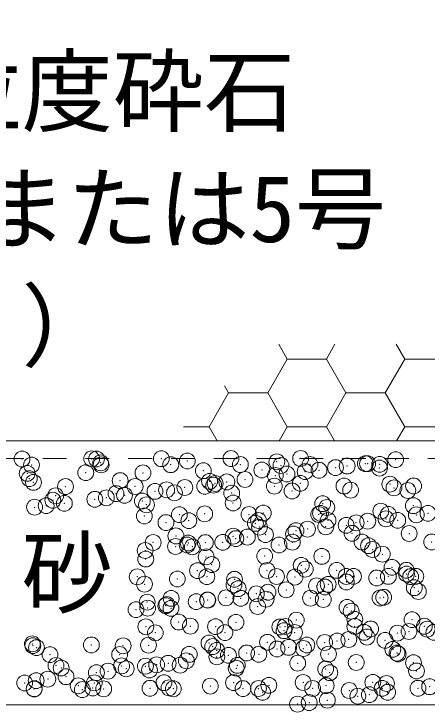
# Model space of a CAD drawing. Units: millimetres at full size; details may follow other scales. Extents: x 40781 to 122968, y -21714 to -2620.
# Drawn here: x 75520.9 to 75755.5, y -18802.8 to -18406.2 of the extents above; entities that cross this region are included whole.
import ezdxf
from ezdxf.enums import TextEntityAlignment as Align

# ---------------------------------------------------------------- set-up
doc = ezdxf.new("R2010")
doc.units = ezdxf.units.MM
doc.header["$LTSCALE"] = 18
doc.header["$PDMODE"] = 32
doc.header["$PDSIZE"] = 9
doc.linetypes.add('USER2', pattern=[1.35, 0.75, -0.6])
doc.layers.add('0_2', color=7, linetype='Continuous', lineweight=9)
doc.layers.add('ハッチング', color=7, linetype='Continuous', lineweight=5)
doc.styles.add('ＭＳ ゴシック', font='')
doc.styles.get('ＭＳ ゴシック').set_extended_font_data('MS Gothic')

msp = doc.modelspace()

# ---------------------------------------------------------------- linework, layer by layer
at = {"layer": 'ハッチング'}
for p, q in [((75676.12, -18602.32), (75671.26, -18593.89)), ((75698.35, -18602.32), (75703.21, -18593.89)), ((75742.8, -18602.32), (75737.94, -18593.89)), ((75665.01, -18621.56), (75676.12, -18602.32)), ((75676.12, -18602.32), (75698.35, -18602.32)), ((75709.46, -18621.56), (75698.35, -18602.32)), ((75731.69, -18621.56), (75742.8, -18602.32)), ((75742.8, -18602.32), (75765.02, -18602.32)), ((75642.79, -18621.56), (75640.47, -18617.56)), ((75631.67, -18640.81), (75642.79, -18621.56)), ((75642.79, -18621.56), (75665.01, -18621.56)), ((75676.12, -18640.81), (75665.01, -18621.56)), ((75698.35, -18640.81), (75709.46, -18621.56)), ((75709.46, -18621.56), (75731.69, -18621.56)), ((75742.8, -18640.81), (75731.69, -18621.56)), ((75617.22, -18640.81), (75631.68, -18640.81)), ((75636.26, -18648.76), (75631.67, -18640.81)), ((75671.54, -18648.76), (75676.12, -18640.81)), ((75676.12, -18640.81), (75698.35, -18640.81)), ((75702.94, -18648.76), (75698.35, -18640.81)), ((75738.21, -18648.76), (75742.8, -18640.81)), ((75742.8, -18640.81), (75765.02, -18640.81))]:
    msp.add_line(p, q, dxfattribs=at)
at = {"layer": 'ハッチング', "linetype": 'USER2', "lineweight": 9}
msp.add_lwpolyline([(75921.1, -16478.76), (76231.1, -16478.76), (76231.1, -18658.76), (74871.1, -18658.76), (74871.1, -16478.76), (75181.1, -16478.76)], dxfattribs=at)
at = {"layer": 'ハッチング', "lineweight": 20}
msp.add_lwpolyline([(75181.1, -16488.76), (74881.1, -16488.76), (74881.1, -18648.76), (76221.1, -18648.76), (76221.1, -16488.76), (75921.1, -16488.76)], dxfattribs=at)
msp.add_lwpolyline([(74881.1, -18798.76), (76221.1, -18798.76), (76221.1, -18648.76), (74881.1, -18648.76)], close=True, dxfattribs=at)
at = {"layer": 'ハッチング'}
for p in [(75525.47, -18659.07), (75565.02, -18659), (75567.77, -18659.1), (75604.57, -18658.92), (75619.34, -18660.22), (75644.12, -18658.85), (75670.15, -18660.66), (75683.67, -18658.78), (75737.68, -18659.48), (75530.83, -18662.48), (75570.11, -18661.25), (75570.38, -18662.41), (75609.92, -18662.34), (75649.47, -18662.26), (75672.5, -18662.8), (75689.02, -18662.19), (75703.5, -18663.98), (75710.11, -18663.11), (75720.43, -18661.75), (75721.72, -18661.78), (75728.46, -18664.25), (75728.57, -18662.12), (75528.39, -18667.26), (75561.64, -18666.84), (75594.12, -18666.99), (75628.42, -18665.76), (75661.67, -18665.33), (75669.31, -18668.48), (75675.92, -18667.61), (75686.25, -18666.25), (75694.16, -18665.49), (75529.59, -18670.25), (75531.93, -18672.39), (75581.16, -18671.37), (75631.98, -18671.81), (75641.74, -18672.11), (75652.06, -18670.75), (75550.11, -18674.76), (75589.66, -18674.69), (75607.55, -18676.61), (75617.88, -18675.25), (75629.2, -18674.62), (75634.32, -18673.95), (75635.13, -18672.98), (75668.75, -18674.55), (75683.54, -18672.93), (75708.3, -18674.47), (75734.36, -18673.37), (75736.7, -18675.51), (75747.85, -18674.4), (75544.51, -18679.98), (75578.81, -18678.74), (75583.69, -18679.75), (75600.94, -18677.48), (75612.05, -18678.32), (75644.54, -18678.48), (75678.84, -18677.24), (75712.08, -18676.82), (75744.57, -18676.97), (75542.98, -18682.52), (75549.51, -18684.26), (75566.76, -18681.98), (75573.37, -18681.11), (75593.8, -18682.95), (75645.37, -18684.08), (75696.19, -18684.51), (75532.57, -18686.48), (75539.18, -18685.61), (75596.14, -18685.1), (75698.53, -18686.66), (75747.75, -18685.64), (75594.92, -18691.46), (75614.83, -18690.73), (75629.22, -18690.23), (75654.38, -18690.65), (75662.47, -18689.8), (75693.93, -18690.58), (75694.96, -18689.96), (75729.26, -18688.72), (75733.48, -18690.51), (75749.39, -18690.82), (75756, -18689.95), (75607.19, -18695.22), (75620.18, -18694.14), (75658.01, -18695.66), (75659.73, -18694.07), (75699.28, -18693.99), (75715.21, -18695.32), (75721.82, -18694.45), (75732.14, -18693.09), (75738.83, -18693.92), (75660.35, -18697.8), (75681.02, -18699.82), (75687.63, -18698.95), (75697.96, -18697.59), (75709.57, -18696.78), (75612.85, -18702.79), (75645.34, -18702.95), (75646.84, -18704.32), (75653.45, -18703.45), (75663.77, -18702.09), (75679.64, -18701.71), (75712.88, -18701.29), (75745.37, -18701.44), (75599.91, -18706.49), (75619.26, -18707.95), (75619.83, -18706.81), (75629.59, -18706.59), (75639.46, -18706.42), (75671.4, -18707.93), (75679.01, -18706.35), (75718.56, -18706.28), (75722.22, -18708.36), (75758.11, -18706.2), (75595.4, -18711.1), (75612.65, -18708.82), (75622.17, -18708.95), (75724.56, -18710.51), (75595.72, -18715.93), (75630.02, -18714.7), (75663.27, -18714.27), (75695.76, -18714.43), (75730.06, -18713.19), (75633.22, -18719.07), (75684.04, -18719.51), (75625.08, -18722.53), (75664.63, -18722.46), (75686.38, -18721.66), (75704.18, -18722.38), (75735.61, -18720.63), (75743.73, -18722.31), (75590.89, -18726.01), (75613.65, -18727.26), (75630.44, -18725.94), (75646.14, -18727.42), (75669.99, -18725.87), (75680.44, -18726.18), (75709.54, -18725.8), (75713.68, -18725.76), (75726.92, -18726.66), (75733.53, -18725.79), (75743.85, -18724.43), (75746.17, -18725.91), (75749.09, -18725.72), (75595.04, -18730.22), (75645.86, -18730.66), (75692.73, -18731.16), (75697.43, -18731.78), (75699.34, -18730.29), (75709.67, -18728.93), (75648.2, -18732.8), (75658.55, -18735.66), (75665.16, -18734.79), (75675.48, -18733.43), (75748.25, -18732.22), (75750.59, -18734.36), (75610.17, -18738.29), (75630.82, -18739.17), (75630.97, -18739.29), (75641.3, -18737.94), (75649.72, -18738.22), (75664.07, -18738.74), (75689.27, -18738.15), (75696.56, -18738.9), (75728.82, -18738.08), (75730.86, -18737.66), (75596.52, -18740.4), (75596.79, -18743.8), (75607.11, -18742.44), (75607.68, -18741.8), (75610.02, -18743.95), (75624.36, -18740.16), (75659.25, -18742.93), (75710.07, -18743.36), (75590.18, -18744.67), (75712.41, -18745.51), (75614.45, -18751.73), (75646.94, -18751.89), (75681.24, -18750.65), (75714.48, -18750.23), (75746.97, -18750.38), (75595.79, -18754.4), (75621.07, -18754.07), (75635.34, -18754.33), (75671.89, -18754.51), (75674.89, -18754.26), (75714.44, -18754.19), (75723.46, -18755.63), (75753.99, -18754.11), (75755.56, -18755.77), (75601.15, -18757.81), (75640.7, -18757.74), (75674.23, -18756.65), (75680.25, -18757.67), (75719.79, -18757.6), (75738.63, -18758), (75745.24, -18757.13), (75759.34, -18757.53), (75631.62, -18763.64), (75664.87, -18763.21), (75697.36, -18763.37), (75704.44, -18762.5), (75711.05, -18761.63), (75721.38, -18760.27), (75731.66, -18762.13), (75531.33, -18764.1), (75531.59, -18765.14), (75533.67, -18766.24), (75564.84, -18764.72), (75582.89, -18765.22), (75597.32, -18764.87), (75633.71, -18765.66), (75636.05, -18767.8), (75670.26, -18767), (75676.87, -18766.13), (75685.28, -18766.78), (75687.19, -18764.78), (75736.1, -18767.22), (75541.33, -18770.24), (75580.88, -18770.17), (75620.43, -18770.1), (75636.07, -18771.51), (75642.68, -18770.64), (75653.01, -18769.28), (75659.98, -18770.02), (75699.52, -18769.95), (75738.44, -18769.36), (75739.07, -18769.88), (75608.49, -18775.14), (75618.82, -18773.78), (75682.04, -18775.12), (75715.28, -18774.7), (75747.77, -18774.85), (75544.72, -18776.37), (75547.71, -18777.86), (75574.31, -18779.64), (75582.01, -18776.63), (75584.63, -18778.28), (75595.53, -18776.8), (75597.88, -18778.95), (75601.88, -18776.01), (75615.25, -18776.2), (75647.1, -18777.93), (75647.74, -18776.36), (75697.92, -18778.36), (75749.49, -18779.49), (75550.45, -18782.78), (75567.7, -18780.51), (75700.26, -18780.51), (75526.95, -18786.35), (75533.51, -18785.01), (75540.12, -18784.14), (75566.5, -18786.28), (75606.05, -18786.2), (75645.6, -18786.13), (75665.67, -18787.69), (75685.15, -18786.06), (75724.7, -18785.99), (75732.46, -18786.61), (75532.3, -18789.76), (75532.39, -18789.61), (75557.36, -18787.95), (75559.7, -18790.09), (75565.64, -18789.19), (75571.85, -18789.69), (75598.12, -18789.35), (75608.92, -18789.07), (75611.4, -18789.62), (75632.42, -18788.11), (75650.95, -18789.54), (75659.74, -18789.51), (75662.08, -18791.65), (75690.5, -18789.47), (75698.16, -18787.84), (75711.31, -18790.63), (75730.05, -18789.4), (75733.09, -18791.62), (75750.34, -18789.34), (75756.95, -18788.47), (75716.15, -18793.84), (75722.76, -18792.97), (75681.96, -18798.35), (75688.58, -18797.48), (75698.9, -18796.12)]:
    msp.add_point(p, dxfattribs=at)

# ---------------------------------------------------------------- texts
at = {"layer": '0_2', "style": 'ＭＳ ゴシック'}
msp.add_text('砂', height=37.98, dxfattribs=at).set_placement((75551.1, -18723.76), align=Align.MIDDLE_CENTER)
at = {"layer": 'ハッチング', "style": 'ＭＳ ゴシック'}
for s, p in [('単粒度砕石', (75421.6, -18431.19)), ('（4号または5号', (75369.8, -18497.86)), ('）', (75525.2, -18564.52))]:
    msp.add_text(s, height=37.98, dxfattribs=at).set_placement(p, align=Align.TOP_LEFT)

doc.saveas('drawing.dxf')
